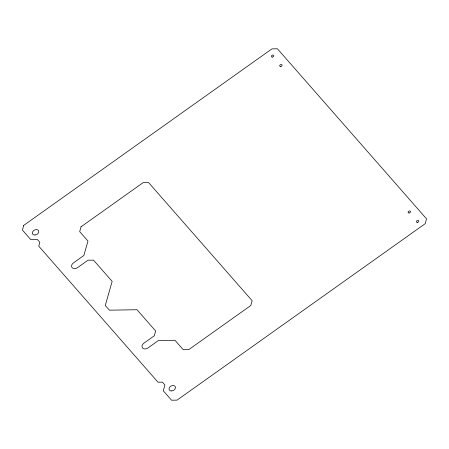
<?xml version="1.0" encoding="UTF-8"?>
<svg xmlns="http://www.w3.org/2000/svg" width="449" height="449" viewBox="0 0 449 449"><rect width="100%" height="100%" fill="white"/><g stroke="black" fill="none" stroke-linecap="round" stroke-linejoin="round"><path stroke-width="0.67" d="M23.69 225.404L22.45 230.124L30.734 239.57L37.357 239.469L39.838 242.303L38.737 246.153L158.031 382.222L162.443 382.15L164.929 384.984L163.279 390.759L171.563 400.211L177.08 400.121L425.175 223.692L426.55 218.876L277.437 48.789L271.92 48.879L23.69 225.404M81.061 226.79L79.686 231.605L87.97 241.051L83.851 255.492L73.513 262.845A4.254 3.104 -28.6 0 0 72.137 267.655A4.254 3.104 -28.6 0 0 77.655 267.565L87.993 260.218L93.51 260.128L112.149 281.388L105.274 305.455L109.416 310.175L137.001 309.737L155.64 330.997L154.265 335.813L143.927 343.159A4.254 3.104 -28.6 0 0 142.552 347.975A4.254 3.104 -28.6 0 0 148.069 347.885L158.407 340.533L174.958 340.269L183.243 349.72L188.76 349.631L250.783 305.522L252.153 300.712L148.602 182.597L143.085 182.681L81.061 226.79M34.983 235.023A3.401 2.486 -28.6 0 0 38.58 230.752A3.401 2.486 -28.6 0 0 33.097 231.151A3.401 2.486 -28.6 0 0 34.983 235.023M171.67 390.933A3.401 2.486 -28.6 0 0 175.267 386.668A3.401 2.486 -28.6 0 0 169.789 387.06A3.401 2.486 -28.6 0 0 171.67 390.933M417.374 222.435A1.274 0.932 -28.6 0 0 418.721 220.835A1.274 0.932 -28.6 0 0 416.666 220.981A1.274 0.932 -28.6 0 0 417.374 222.435M409.09 212.983A1.274 0.932 -28.6 0 0 410.437 211.384A1.274 0.932 -28.6 0 0 408.382 211.53A1.274 0.932 -28.6 0 0 409.09 212.983M272.403 57.074A1.274 0.932 -28.6 0 0 273.75 55.468A1.274 0.932 -28.6 0 0 271.696 55.62A1.274 0.932 -28.6 0 0 272.403 57.074M280.687 66.519A1.274 0.932 -28.6 0 0 282.034 64.92A1.274 0.932 -28.6 0 0 279.98 65.066A1.274 0.932 -28.6 0 0 280.687 66.519"/></g></svg>
